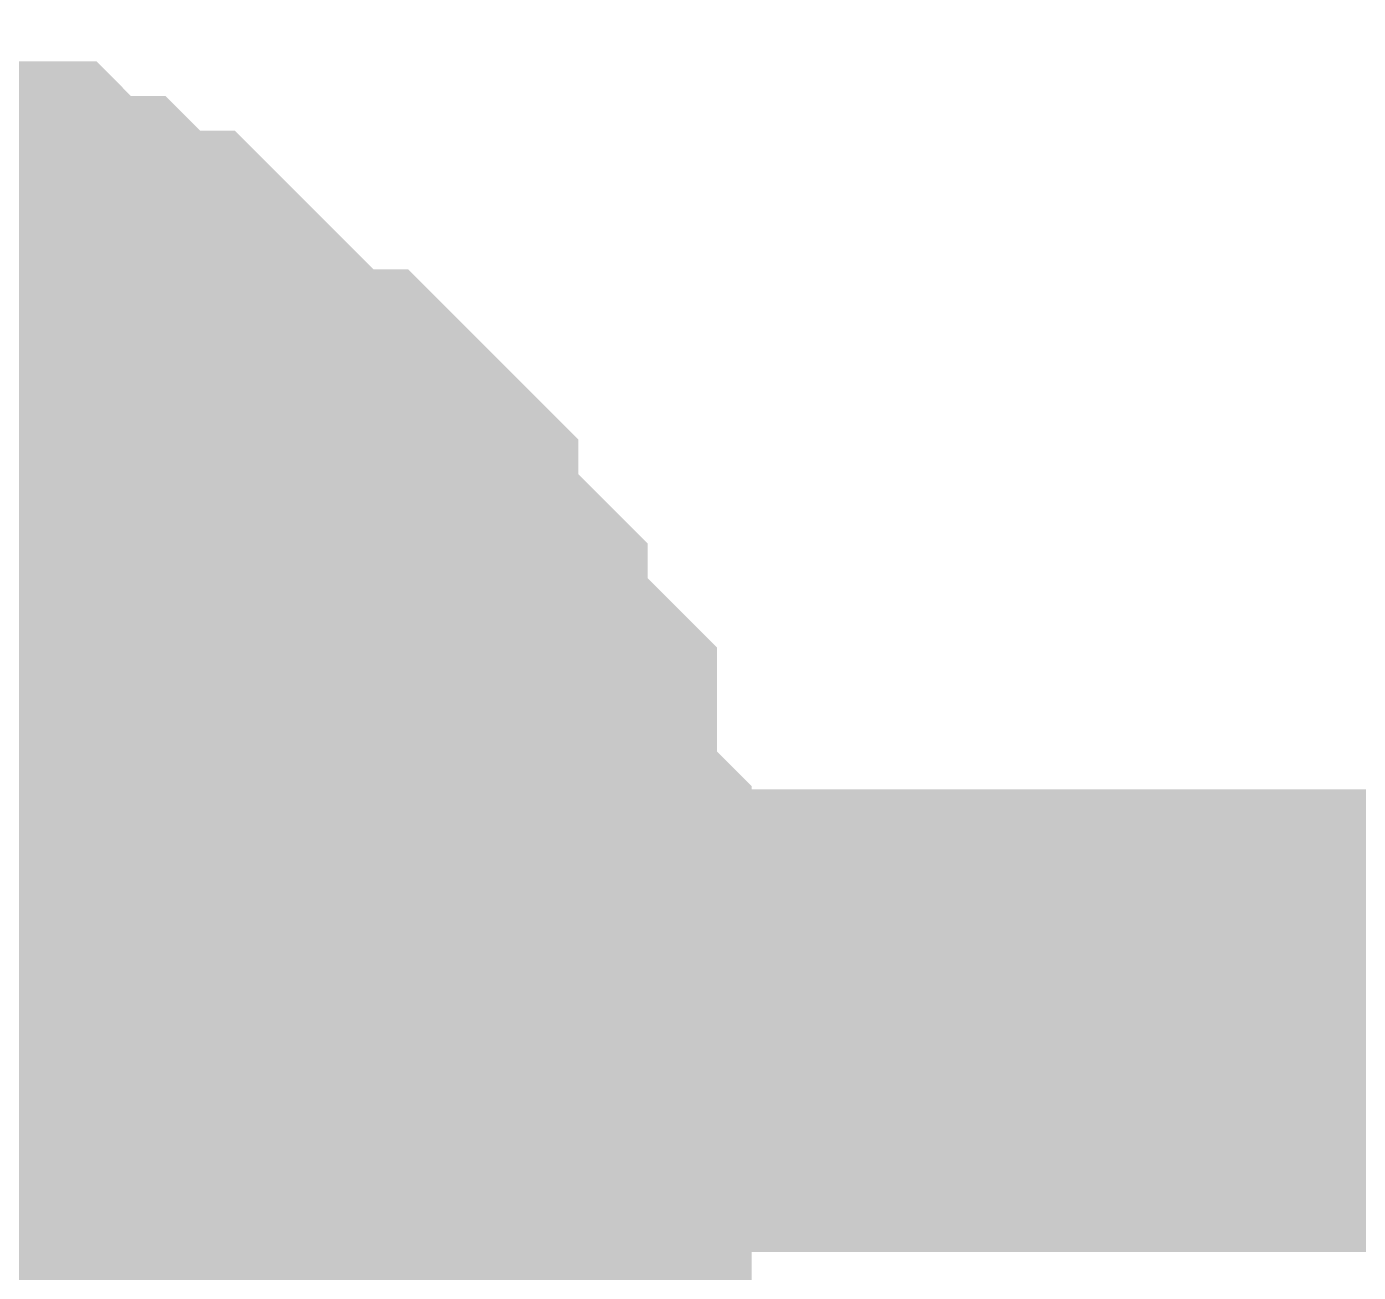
# Model space of a CAD drawing. Header units: inches. Extents: x 0 to 22.3, y 0 to 15.7.
# Drawn here: x 20.10815 to 20.14212, y 13.69307 to 13.72484 of the extents above; entities that cross this region are included whole.
import ezdxf

# ---------------------------------------------------------------- set-up
doc = ezdxf.new("R2010")
doc.units = ezdxf.units.IN
doc.header["$MEASUREMENT"] = 0
doc.layers.add('Sheet', color=255, linetype='Continuous')

msp = doc.modelspace()

# ---------------------------------------------------------------- linework, layer by layer
at = {"layer": 'Sheet'}
for points in [[(20.10218, 13.718936, 0.0118, 0.0118, 0), (20.103065, 13.718936, 0.0118, 0.0118, 0), (20.103949, 13.718936, 0.0118, 0.0118, 0), (20.105717, 13.718052, 0.0118, 0.0118, 0), (20.106601, 13.718052, 0.0118, 0.0118, 0), (20.107485, 13.718052, 0.0118, 0.0118, 0), (20.108369, 13.717168, 0.0118, 0.0118, 0), (20.109253, 13.717168, 0.0118, 0.0118, 0), (20.110137, 13.716284, 0.0118, 0.0118, 0), (20.111021, 13.716284, 0.0118, 0.0118, 0), (20.111905, 13.7154, 0.0118, 0.0118, 0), (20.111905, 13.7154, 0.0118, 0.0118, 0), (20.112789, 13.714516, 0.0118, 0.0118, 0), (20.113673, 13.713632, 0.0118, 0.0118, 0), (20.114558, 13.712748, 0.0118, 0.0118, 0), (20.115442, 13.712748, 0.0118, 0.0118, 0), (20.116326, 13.711864, 0.0118, 0.0118, 0), (20.116326, 13.71098, 0.0118, 0.0118, 0), (20.11721, 13.710096, 0.0118, 0.0118, 0), (20.118094, 13.709212, 0.0118, 0.0118, 0), (20.118094, 13.708328, 0.0118, 0.0118, 0), (20.118978, 13.707444, 0.0118, 0.0118, 0), (20.118978, 13.707444, 0.0118, 0.0118, 0), (20.119862, 13.70656, 0.0118, 0.0118, 0), (20.119862, 13.704792, 0.0118, 0.0118, 0), (20.119862, 13.703908, 0.0118, 0.0118, 0), (20.120746, 13.703024, 0.0118, 0.0118, 0), (20.120746, 13.70214, 0.0118, 0.0118, 0), (20.120746, 13.701256, 0.0118, 0.0118, 0), (20.120746, 13.700372, 0.0118, 0.0118, 0), (20.120746, 13.699488, 0.0118, 0.0118, 0)], [(20.10218, 13.718936, 0.0118, 0.0118, 0), (20.103065, 13.718936, 0.0118, 0.0118, 0), (20.103949, 13.718936, 0.0118, 0.0118, 0), (20.105717, 13.718052, 0.0118, 0.0118, 0), (20.106601, 13.718052, 0.0118, 0.0118, 0), (20.107485, 13.718052, 0.0118, 0.0118, 0), (20.108369, 13.717168, 0.0118, 0.0118, 0), (20.109253, 13.717168, 0.0118, 0.0118, 0), (20.110137, 13.716284, 0.0118, 0.0118, 0), (20.111021, 13.716284, 0.0118, 0.0118, 0), (20.111905, 13.7154, 0.0118, 0.0118, 0), (20.111905, 13.7154, 0.0118, 0.0118, 0), (20.112789, 13.714516, 0.0118, 0.0118, 0), (20.113673, 13.713632, 0.0118, 0.0118, 0), (20.114558, 13.712748, 0.0118, 0.0118, 0), (20.115442, 13.712748, 0.0118, 0.0118, 0), (20.116326, 13.711864, 0.0118, 0.0118, 0), (20.116326, 13.71098, 0.0118, 0.0118, 0), (20.11721, 13.710096, 0.0118, 0.0118, 0), (20.118094, 13.709212, 0.0118, 0.0118, 0), (20.118094, 13.708328, 0.0118, 0.0118, 0), (20.118978, 13.707444, 0.0118, 0.0118, 0), (20.118978, 13.707444, 0.0118, 0.0118, 0), (20.119862, 13.70656, 0.0118, 0.0118, 0), (20.119862, 13.704792, 0.0118, 0.0118, 0), (20.119862, 13.703908, 0.0118, 0.0118, 0), (20.120746, 13.703024, 0.0118, 0.0118, 0), (20.120746, 13.70214, 0.0118, 0.0118, 0), (20.120746, 13.701256, 0.0118, 0.0118, 0), (20.120746, 13.700372, 0.0118, 0.0118, 0), (20.120746, 13.699488, 0.0118, 0.0118, 0)], [(20.10218, 13.718936, 0.0118, 0.0118, 0), (20.103065, 13.718936, 0.0118, 0.0118, 0), (20.103949, 13.718936, 0.0118, 0.0118, 0), (20.105717, 13.718052, 0.0118, 0.0118, 0), (20.106601, 13.718052, 0.0118, 0.0118, 0), (20.107485, 13.718052, 0.0118, 0.0118, 0), (20.108369, 13.717168, 0.0118, 0.0118, 0), (20.109253, 13.717168, 0.0118, 0.0118, 0), (20.110137, 13.716284, 0.0118, 0.0118, 0), (20.111021, 13.716284, 0.0118, 0.0118, 0), (20.111905, 13.7154, 0.0118, 0.0118, 0), (20.111905, 13.7154, 0.0118, 0.0118, 0), (20.112789, 13.714516, 0.0118, 0.0118, 0), (20.113673, 13.713632, 0.0118, 0.0118, 0), (20.114558, 13.712748, 0.0118, 0.0118, 0), (20.115442, 13.712748, 0.0118, 0.0118, 0), (20.116326, 13.711864, 0.0118, 0.0118, 0), (20.116326, 13.71098, 0.0118, 0.0118, 0), (20.11721, 13.710096, 0.0118, 0.0118, 0), (20.118094, 13.709212, 0.0118, 0.0118, 0), (20.118094, 13.708328, 0.0118, 0.0118, 0), (20.118978, 13.707444, 0.0118, 0.0118, 0), (20.118978, 13.707444, 0.0118, 0.0118, 0), (20.119862, 13.70656, 0.0118, 0.0118, 0), (20.119862, 13.704792, 0.0118, 0.0118, 0), (20.119862, 13.703908, 0.0118, 0.0118, 0), (20.120746, 13.703024, 0.0118, 0.0118, 0), (20.120746, 13.70214, 0.0118, 0.0118, 0), (20.120746, 13.701256, 0.0118, 0.0118, 0), (20.120746, 13.700372, 0.0118, 0.0118, 0), (20.120746, 13.699488, 0.0118, 0.0118, 0)], [(20.10218, 13.718936, 0.0118, 0.0118, 0), (20.103065, 13.718936, 0.0118, 0.0118, 0), (20.103949, 13.718936, 0.0118, 0.0118, 0), (20.105717, 13.718052, 0.0118, 0.0118, 0), (20.106601, 13.718052, 0.0118, 0.0118, 0), (20.107485, 13.718052, 0.0118, 0.0118, 0), (20.108369, 13.717168, 0.0118, 0.0118, 0), (20.109253, 13.717168, 0.0118, 0.0118, 0), (20.110137, 13.716284, 0.0118, 0.0118, 0), (20.111021, 13.716284, 0.0118, 0.0118, 0), (20.111905, 13.7154, 0.0118, 0.0118, 0), (20.111905, 13.7154, 0.0118, 0.0118, 0), (20.112789, 13.714516, 0.0118, 0.0118, 0), (20.113673, 13.713632, 0.0118, 0.0118, 0), (20.114558, 13.712748, 0.0118, 0.0118, 0), (20.115442, 13.712748, 0.0118, 0.0118, 0), (20.116326, 13.711864, 0.0118, 0.0118, 0), (20.116326, 13.71098, 0.0118, 0.0118, 0), (20.11721, 13.710096, 0.0118, 0.0118, 0), (20.118094, 13.709212, 0.0118, 0.0118, 0), (20.118094, 13.708328, 0.0118, 0.0118, 0), (20.118978, 13.707444, 0.0118, 0.0118, 0), (20.118978, 13.707444, 0.0118, 0.0118, 0), (20.119862, 13.70656, 0.0118, 0.0118, 0), (20.119862, 13.704792, 0.0118, 0.0118, 0), (20.119862, 13.703908, 0.0118, 0.0118, 0), (20.120746, 13.703024, 0.0118, 0.0118, 0), (20.120746, 13.70214, 0.0118, 0.0118, 0), (20.120746, 13.701256, 0.0118, 0.0118, 0), (20.120746, 13.700372, 0.0118, 0.0118, 0), (20.120746, 13.699488, 0.0118, 0.0118, 0)], [(20.10218, 13.718936, 0.0118, 0.0118, 0), (20.103065, 13.718936, 0.0118, 0.0118, 0), (20.103949, 13.718936, 0.0118, 0.0118, 0), (20.105717, 13.718052, 0.0118, 0.0118, 0), (20.106601, 13.718052, 0.0118, 0.0118, 0), (20.107485, 13.718052, 0.0118, 0.0118, 0), (20.108369, 13.717168, 0.0118, 0.0118, 0), (20.109253, 13.717168, 0.0118, 0.0118, 0), (20.110137, 13.716284, 0.0118, 0.0118, 0), (20.111021, 13.716284, 0.0118, 0.0118, 0), (20.111905, 13.7154, 0.0118, 0.0118, 0), (20.111905, 13.7154, 0.0118, 0.0118, 0), (20.112789, 13.714516, 0.0118, 0.0118, 0), (20.113673, 13.713632, 0.0118, 0.0118, 0), (20.114558, 13.712748, 0.0118, 0.0118, 0), (20.115442, 13.712748, 0.0118, 0.0118, 0), (20.116326, 13.711864, 0.0118, 0.0118, 0), (20.116326, 13.71098, 0.0118, 0.0118, 0), (20.11721, 13.710096, 0.0118, 0.0118, 0), (20.118094, 13.709212, 0.0118, 0.0118, 0), (20.118094, 13.708328, 0.0118, 0.0118, 0), (20.118978, 13.707444, 0.0118, 0.0118, 0), (20.118978, 13.707444, 0.0118, 0.0118, 0), (20.119862, 13.70656, 0.0118, 0.0118, 0), (20.119862, 13.704792, 0.0118, 0.0118, 0), (20.119862, 13.703908, 0.0118, 0.0118, 0), (20.120746, 13.703024, 0.0118, 0.0118, 0), (20.120746, 13.70214, 0.0118, 0.0118, 0), (20.120746, 13.701256, 0.0118, 0.0118, 0), (20.120746, 13.700372, 0.0118, 0.0118, 0), (20.120746, 13.699488, 0.0118, 0.0118, 0)], [(20.10218, 13.718936, 0.0118, 0.0118, 0), (20.103065, 13.718936, 0.0118, 0.0118, 0), (20.103949, 13.718936, 0.0118, 0.0118, 0), (20.105717, 13.718052, 0.0118, 0.0118, 0), (20.106601, 13.718052, 0.0118, 0.0118, 0), (20.107485, 13.718052, 0.0118, 0.0118, 0), (20.108369, 13.717168, 0.0118, 0.0118, 0), (20.109253, 13.717168, 0.0118, 0.0118, 0), (20.110137, 13.716284, 0.0118, 0.0118, 0), (20.111021, 13.716284, 0.0118, 0.0118, 0), (20.111905, 13.7154, 0.0118, 0.0118, 0), (20.111905, 13.7154, 0.0118, 0.0118, 0), (20.112789, 13.714516, 0.0118, 0.0118, 0), (20.113673, 13.713632, 0.0118, 0.0118, 0), (20.114558, 13.712748, 0.0118, 0.0118, 0), (20.115442, 13.712748, 0.0118, 0.0118, 0), (20.116326, 13.711864, 0.0118, 0.0118, 0), (20.116326, 13.71098, 0.0118, 0.0118, 0), (20.11721, 13.710096, 0.0118, 0.0118, 0), (20.118094, 13.709212, 0.0118, 0.0118, 0), (20.118094, 13.708328, 0.0118, 0.0118, 0), (20.118978, 13.707444, 0.0118, 0.0118, 0), (20.118978, 13.707444, 0.0118, 0.0118, 0), (20.119862, 13.70656, 0.0118, 0.0118, 0), (20.119862, 13.704792, 0.0118, 0.0118, 0), (20.119862, 13.703908, 0.0118, 0.0118, 0), (20.120746, 13.703024, 0.0118, 0.0118, 0), (20.120746, 13.70214, 0.0118, 0.0118, 0), (20.120746, 13.701256, 0.0118, 0.0118, 0), (20.120746, 13.700372, 0.0118, 0.0118, 0), (20.120746, 13.699488, 0.0118, 0.0118, 0)], [(20.105717, 13.718052, 0.0039, 0.0039, 0), (20.106601, 13.718052, 0.0039, 0.0039, 0), (20.107485, 13.718052, 0.0039, 0.0039, 0), (20.108369, 13.717168, 0.0039, 0.0039, 0), (20.109253, 13.717168, 0.0039, 0.0039, 0), (20.110137, 13.716284, 0.0039, 0.0039, 0), (20.111021, 13.716284, 0.0039, 0.0039, 0), (20.111905, 13.7154, 0.0039, 0.0039, 0), (20.111905, 13.7154, 0.0039, 0.0039, 0), (20.112789, 13.714516, 0.0039, 0.0039, 0), (20.113673, 13.713632, 0.0039, 0.0039, 0), (20.114558, 13.712748, 0.0039, 0.0039, 0), (20.115442, 13.712748, 0.0039, 0.0039, 0), (20.116326, 13.711864, 0.0039, 0.0039, 0), (20.116326, 13.71098, 0.0039, 0.0039, 0), (20.11721, 13.710096, 0.0039, 0.0039, 0), (20.118094, 13.709212, 0.0039, 0.0039, 0), (20.118094, 13.708328, 0.0039, 0.0039, 0), (20.118978, 13.707444, 0.0039, 0.0039, 0), (20.118978, 13.707444, 0.0039, 0.0039, 0), (20.119862, 13.70656, 0.0039, 0.0039, 0), (20.119862, 13.704792, 0.0039, 0.0039, 0), (20.119862, 13.703908, 0.0039, 0.0039, 0), (20.120746, 13.703024, 0.0039, 0.0039, 0), (20.120746, 13.70214, 0.0039, 0.0039, 0), (20.120746, 13.701256, 0.0039, 0.0039, 0), (20.120746, 13.700372, 0.0039, 0.0039, 0), (20.120746, 13.699488, 0.0039, 0.0039, 0)], [(20.105717, 13.718052, 0.0039, 0.0039, 0), (20.106601, 13.718052, 0.0039, 0.0039, 0), (20.107485, 13.718052, 0.0039, 0.0039, 0), (20.108369, 13.717168, 0.0039, 0.0039, 0), (20.109253, 13.717168, 0.0039, 0.0039, 0), (20.110137, 13.716284, 0.0039, 0.0039, 0), (20.111021, 13.716284, 0.0039, 0.0039, 0), (20.111905, 13.7154, 0.0039, 0.0039, 0), (20.111905, 13.7154, 0.0039, 0.0039, 0), (20.112789, 13.714516, 0.0039, 0.0039, 0), (20.113673, 13.713632, 0.0039, 0.0039, 0), (20.114558, 13.712748, 0.0039, 0.0039, 0), (20.115442, 13.712748, 0.0039, 0.0039, 0), (20.116326, 13.711864, 0.0039, 0.0039, 0), (20.116326, 13.71098, 0.0039, 0.0039, 0), (20.11721, 13.710096, 0.0039, 0.0039, 0), (20.118094, 13.709212, 0.0039, 0.0039, 0), (20.118094, 13.708328, 0.0039, 0.0039, 0), (20.118978, 13.707444, 0.0039, 0.0039, 0), (20.118978, 13.707444, 0.0039, 0.0039, 0), (20.119862, 13.70656, 0.0039, 0.0039, 0), (20.119862, 13.704792, 0.0039, 0.0039, 0), (20.119862, 13.703908, 0.0039, 0.0039, 0), (20.120746, 13.703024, 0.0039, 0.0039, 0), (20.120746, 13.70214, 0.0039, 0.0039, 0), (20.120746, 13.701256, 0.0039, 0.0039, 0), (20.120746, 13.700372, 0.0039, 0.0039, 0), (20.120746, 13.699488, 0.0039, 0.0039, 0)], [(20.105717, 13.718052, 0.0039, 0.0039, 0), (20.106601, 13.718052, 0.0039, 0.0039, 0), (20.107485, 13.718052, 0.0039, 0.0039, 0), (20.108369, 13.717168, 0.0039, 0.0039, 0), (20.109253, 13.717168, 0.0039, 0.0039, 0), (20.110137, 13.716284, 0.0039, 0.0039, 0), (20.111021, 13.716284, 0.0039, 0.0039, 0), (20.111905, 13.7154, 0.0039, 0.0039, 0), (20.111905, 13.7154, 0.0039, 0.0039, 0), (20.112789, 13.714516, 0.0039, 0.0039, 0), (20.113673, 13.713632, 0.0039, 0.0039, 0), (20.114558, 13.712748, 0.0039, 0.0039, 0), (20.115442, 13.712748, 0.0039, 0.0039, 0), (20.116326, 13.711864, 0.0039, 0.0039, 0), (20.116326, 13.71098, 0.0039, 0.0039, 0), (20.11721, 13.710096, 0.0039, 0.0039, 0), (20.118094, 13.709212, 0.0039, 0.0039, 0), (20.118094, 13.708328, 0.0039, 0.0039, 0), (20.118978, 13.707444, 0.0039, 0.0039, 0), (20.118978, 13.707444, 0.0039, 0.0039, 0), (20.119862, 13.70656, 0.0039, 0.0039, 0), (20.119862, 13.704792, 0.0039, 0.0039, 0), (20.119862, 13.703908, 0.0039, 0.0039, 0), (20.120746, 13.703024, 0.0039, 0.0039, 0), (20.120746, 13.70214, 0.0039, 0.0039, 0), (20.120746, 13.701256, 0.0039, 0.0039, 0), (20.120746, 13.700372, 0.0039, 0.0039, 0), (20.120746, 13.699488, 0.0039, 0.0039, 0)], [(20.105717, 13.718052, 0.0039, 0.0039, 0), (20.106601, 13.718052, 0.0039, 0.0039, 0), (20.107485, 13.718052, 0.0039, 0.0039, 0), (20.108369, 13.717168, 0.0039, 0.0039, 0), (20.109253, 13.717168, 0.0039, 0.0039, 0), (20.110137, 13.716284, 0.0039, 0.0039, 0), (20.111021, 13.716284, 0.0039, 0.0039, 0), (20.111905, 13.7154, 0.0039, 0.0039, 0), (20.111905, 13.7154, 0.0039, 0.0039, 0), (20.112789, 13.714516, 0.0039, 0.0039, 0), (20.113673, 13.713632, 0.0039, 0.0039, 0), (20.114558, 13.712748, 0.0039, 0.0039, 0), (20.115442, 13.712748, 0.0039, 0.0039, 0), (20.116326, 13.711864, 0.0039, 0.0039, 0), (20.116326, 13.71098, 0.0039, 0.0039, 0), (20.11721, 13.710096, 0.0039, 0.0039, 0), (20.118094, 13.709212, 0.0039, 0.0039, 0), (20.118094, 13.708328, 0.0039, 0.0039, 0), (20.118978, 13.707444, 0.0039, 0.0039, 0), (20.118978, 13.707444, 0.0039, 0.0039, 0), (20.119862, 13.70656, 0.0039, 0.0039, 0), (20.119862, 13.704792, 0.0039, 0.0039, 0), (20.119862, 13.703908, 0.0039, 0.0039, 0), (20.120746, 13.703024, 0.0039, 0.0039, 0), (20.120746, 13.70214, 0.0039, 0.0039, 0), (20.120746, 13.701256, 0.0039, 0.0039, 0), (20.120746, 13.700372, 0.0039, 0.0039, 0), (20.120746, 13.699488, 0.0039, 0.0039, 0)], [(20.105717, 13.718052, 0.0039, 0.0039, 0), (20.106601, 13.718052, 0.0039, 0.0039, 0), (20.107485, 13.718052, 0.0039, 0.0039, 0), (20.108369, 13.717168, 0.0039, 0.0039, 0), (20.109253, 13.717168, 0.0039, 0.0039, 0), (20.110137, 13.716284, 0.0039, 0.0039, 0), (20.111021, 13.716284, 0.0039, 0.0039, 0), (20.111905, 13.7154, 0.0039, 0.0039, 0), (20.111905, 13.7154, 0.0039, 0.0039, 0), (20.112789, 13.714516, 0.0039, 0.0039, 0), (20.113673, 13.713632, 0.0039, 0.0039, 0), (20.114558, 13.712748, 0.0039, 0.0039, 0), (20.115442, 13.712748, 0.0039, 0.0039, 0), (20.116326, 13.711864, 0.0039, 0.0039, 0), (20.116326, 13.71098, 0.0039, 0.0039, 0), (20.11721, 13.710096, 0.0039, 0.0039, 0), (20.118094, 13.709212, 0.0039, 0.0039, 0), (20.118094, 13.708328, 0.0039, 0.0039, 0), (20.118978, 13.707444, 0.0039, 0.0039, 0), (20.118978, 13.707444, 0.0039, 0.0039, 0), (20.119862, 13.70656, 0.0039, 0.0039, 0), (20.119862, 13.704792, 0.0039, 0.0039, 0), (20.119862, 13.703908, 0.0039, 0.0039, 0), (20.120746, 13.703024, 0.0039, 0.0039, 0), (20.120746, 13.70214, 0.0039, 0.0039, 0), (20.120746, 13.701256, 0.0039, 0.0039, 0), (20.120746, 13.700372, 0.0039, 0.0039, 0), (20.120746, 13.699488, 0.0039, 0.0039, 0)], [(20.105717, 13.718052, 0.0039, 0.0039, 0), (20.106601, 13.718052, 0.0039, 0.0039, 0), (20.107485, 13.718052, 0.0039, 0.0039, 0), (20.108369, 13.717168, 0.0039, 0.0039, 0), (20.109253, 13.717168, 0.0039, 0.0039, 0), (20.110137, 13.716284, 0.0039, 0.0039, 0), (20.111021, 13.716284, 0.0039, 0.0039, 0), (20.111905, 13.7154, 0.0039, 0.0039, 0), (20.111905, 13.7154, 0.0039, 0.0039, 0), (20.112789, 13.714516, 0.0039, 0.0039, 0), (20.113673, 13.713632, 0.0039, 0.0039, 0), (20.114558, 13.712748, 0.0039, 0.0039, 0), (20.115442, 13.712748, 0.0039, 0.0039, 0), (20.116326, 13.711864, 0.0039, 0.0039, 0), (20.116326, 13.71098, 0.0039, 0.0039, 0), (20.11721, 13.710096, 0.0039, 0.0039, 0), (20.118094, 13.709212, 0.0039, 0.0039, 0), (20.118094, 13.708328, 0.0039, 0.0039, 0), (20.118978, 13.707444, 0.0039, 0.0039, 0), (20.118978, 13.707444, 0.0039, 0.0039, 0), (20.119862, 13.70656, 0.0039, 0.0039, 0), (20.119862, 13.704792, 0.0039, 0.0039, 0), (20.119862, 13.703908, 0.0039, 0.0039, 0), (20.120746, 13.703024, 0.0039, 0.0039, 0), (20.120746, 13.70214, 0.0039, 0.0039, 0), (20.120746, 13.701256, 0.0039, 0.0039, 0), (20.120746, 13.700372, 0.0039, 0.0039, 0), (20.120746, 13.699488, 0.0039, 0.0039, 0)], [(20.100412, 13.699488, 0.0118, 0.0118, 0), (20.200313, 13.699488, 0.0118, 0.0118, 0)], [(20.120746, 13.699488, 0.0118, 0.0118, 0), (20.120746, 13.698604, 0.0118, 0.0118, 0), (20.120746, 13.69772, 0.0118, 0.0118, 0), (20.120746, 13.695952, 0.0118, 0.0118, 0), (20.120746, 13.695068, 0.0118, 0.0118, 0), (20.119862, 13.694184, 0.0118, 0.0118, 0), (20.119862, 13.6933, 0.0118, 0.0118, 0), (20.119862, 13.692416, 0.0118, 0.0118, 0), (20.118978, 13.691532, 0.0118, 0.0118, 0), (20.118978, 13.690648, 0.0118, 0.0118, 0), (20.118094, 13.689764, 0.0118, 0.0118, 0), (20.118094, 13.68888, 0.0118, 0.0118, 0), (20.11721, 13.687995, 0.0118, 0.0118, 0), (20.116326, 13.687111, 0.0118, 0.0118, 0)], [(20.120746, 13.699488, 0.0118, 0.0118, 0), (20.120746, 13.698604, 0.0118, 0.0118, 0), (20.120746, 13.69772, 0.0118, 0.0118, 0), (20.120746, 13.695952, 0.0118, 0.0118, 0), (20.120746, 13.695068, 0.0118, 0.0118, 0), (20.119862, 13.694184, 0.0118, 0.0118, 0), (20.119862, 13.6933, 0.0118, 0.0118, 0), (20.119862, 13.692416, 0.0118, 0.0118, 0), (20.118978, 13.691532, 0.0118, 0.0118, 0), (20.118978, 13.690648, 0.0118, 0.0118, 0), (20.118094, 13.689764, 0.0118, 0.0118, 0), (20.118094, 13.68888, 0.0118, 0.0118, 0), (20.11721, 13.687995, 0.0118, 0.0118, 0), (20.116326, 13.687111, 0.0118, 0.0118, 0)], [(20.120746, 13.699488, 0.0118, 0.0118, 0), (20.120746, 13.698604, 0.0118, 0.0118, 0), (20.120746, 13.69772, 0.0118, 0.0118, 0), (20.120746, 13.695952, 0.0118, 0.0118, 0), (20.120746, 13.695068, 0.0118, 0.0118, 0), (20.119862, 13.694184, 0.0118, 0.0118, 0), (20.119862, 13.6933, 0.0118, 0.0118, 0), (20.119862, 13.692416, 0.0118, 0.0118, 0), (20.118978, 13.691532, 0.0118, 0.0118, 0), (20.118978, 13.690648, 0.0118, 0.0118, 0), (20.118094, 13.689764, 0.0118, 0.0118, 0), (20.118094, 13.68888, 0.0118, 0.0118, 0), (20.11721, 13.687995, 0.0118, 0.0118, 0), (20.116326, 13.687111, 0.0118, 0.0118, 0)], [(20.120746, 13.699488, 0.0118, 0.0118, 0), (20.120746, 13.698604, 0.0118, 0.0118, 0), (20.120746, 13.69772, 0.0118, 0.0118, 0), (20.120746, 13.695952, 0.0118, 0.0118, 0), (20.120746, 13.695068, 0.0118, 0.0118, 0), (20.119862, 13.694184, 0.0118, 0.0118, 0), (20.119862, 13.6933, 0.0118, 0.0118, 0), (20.119862, 13.692416, 0.0118, 0.0118, 0), (20.118978, 13.691532, 0.0118, 0.0118, 0), (20.118978, 13.690648, 0.0118, 0.0118, 0), (20.118094, 13.689764, 0.0118, 0.0118, 0), (20.118094, 13.68888, 0.0118, 0.0118, 0), (20.11721, 13.687995, 0.0118, 0.0118, 0), (20.116326, 13.687111, 0.0118, 0.0118, 0)], [(20.120746, 13.699488, 0.0118, 0.0118, 0), (20.120746, 13.698604, 0.0118, 0.0118, 0), (20.120746, 13.69772, 0.0118, 0.0118, 0), (20.120746, 13.695952, 0.0118, 0.0118, 0), (20.120746, 13.695068, 0.0118, 0.0118, 0), (20.119862, 13.694184, 0.0118, 0.0118, 0), (20.119862, 13.6933, 0.0118, 0.0118, 0), (20.119862, 13.692416, 0.0118, 0.0118, 0), (20.118978, 13.691532, 0.0118, 0.0118, 0), (20.118978, 13.690648, 0.0118, 0.0118, 0), (20.118094, 13.689764, 0.0118, 0.0118, 0), (20.118094, 13.68888, 0.0118, 0.0118, 0), (20.11721, 13.687995, 0.0118, 0.0118, 0), (20.116326, 13.687111, 0.0118, 0.0118, 0)], [(20.120746, 13.699488, 0.0118, 0.0118, 0), (20.120746, 13.698604, 0.0118, 0.0118, 0), (20.120746, 13.69772, 0.0118, 0.0118, 0), (20.120746, 13.695952, 0.0118, 0.0118, 0), (20.120746, 13.695068, 0.0118, 0.0118, 0), (20.119862, 13.694184, 0.0118, 0.0118, 0), (20.119862, 13.6933, 0.0118, 0.0118, 0), (20.119862, 13.692416, 0.0118, 0.0118, 0), (20.118978, 13.691532, 0.0118, 0.0118, 0), (20.118978, 13.690648, 0.0118, 0.0118, 0), (20.118094, 13.689764, 0.0118, 0.0118, 0), (20.118094, 13.68888, 0.0118, 0.0118, 0), (20.11721, 13.687995, 0.0118, 0.0118, 0), (20.116326, 13.687111, 0.0118, 0.0118, 0)], [(20.120746, 13.699488, 0.0118, 0.0118, 0), (20.120746, 13.699488, 0.0118, 0.0118, 0), (20.120746, 13.699488, 0.0118, 0.0118, 0), (20.120746, 13.699488, 0.0118, 0.0118, 0), (20.120746, 13.699488, 0.0118, 0.0118, 0), (20.120746, 13.699488, 0.0118, 0.0118, 0), (20.120746, 13.699488, 0.0118, 0.0118, 0), (20.120746, 13.699488, 0.0118, 0.0118, 0), (20.120746, 13.699488, 0.0118, 0.0118, 0), (20.120746, 13.699488, 0.0118, 0.0118, 0), (20.120746, 13.699488, 0.0118, 0.0118, 0), (20.120746, 13.699488, 0.0118, 0.0118, 0), (20.120746, 13.699488, 0.0118, 0.0118, 0), (20.120746, 13.699488, 0.0118, 0.0118, 0), (20.120746, 13.699488, 0.0118, 0.0118, 0), (20.120746, 13.699488, 0.0118, 0.0118, 0), (20.120746, 13.699488, 0.0118, 0.0118, 0), (20.120746, 13.699488, 0.0118, 0.0118, 0), (20.120746, 13.699488, 0.0118, 0.0118, 0), (20.120746, 13.699488, 0.0118, 0.0118, 0), (20.120746, 13.699488, 0.0118, 0.0118, 0), (20.120746, 13.699488, 0.0118, 0.0118, 0), (20.120746, 13.699488, 0.0118, 0.0118, 0), (20.120746, 13.699488, 0.0118, 0.0118, 0), (20.120746, 13.699488, 0.0118, 0.0118, 0), (20.120746, 13.699488, 0.0118, 0.0118, 0), (20.120746, 13.699488, 0.0118, 0.0118, 0), (20.120746, 13.699488, 0.0118, 0.0118, 0), (20.120746, 13.699488, 0.0118, 0.0118, 0), (20.120746, 13.699488, 0.0118, 0.0118, 0), (20.120746, 13.699488, 0.0118, 0.0118, 0), (20.120746, 13.699488, 0.0118, 0.0118, 0), (20.120746, 13.699488, 0.0118, 0.0118, 0)], [(20.120746, 13.699488, 0.0118, 0.0118, 0), (20.120746, 13.699488, 0.0118, 0.0118, 0)], [(20.120746, 13.699488, 0.0118, 0.0118, 0), (20.120746, 13.699488, 0.0118, 0.0118, 0), (20.120746, 13.699488, 0.0118, 0.0118, 0), (20.120746, 13.699488, 0.0118, 0.0118, 0), (20.120746, 13.699488, 0.0118, 0.0118, 0), (20.120746, 13.699488, 0.0118, 0.0118, 0), (20.120746, 13.699488, 0.0118, 0.0118, 0), (20.120746, 13.699488, 0.0118, 0.0118, 0), (20.120746, 13.699488, 0.0118, 0.0118, 0), (20.120746, 13.699488, 0.0118, 0.0118, 0), (20.120746, 13.699488, 0.0118, 0.0118, 0), (20.120746, 13.699488, 0.0118, 0.0118, 0), (20.120746, 13.699488, 0.0118, 0.0118, 0), (20.120746, 13.699488, 0.0118, 0.0118, 0), (20.120746, 13.699488, 0.0118, 0.0118, 0), (20.120746, 13.699488, 0.0118, 0.0118, 0), (20.120746, 13.699488, 0.0118, 0.0118, 0), (20.120746, 13.699488, 0.0118, 0.0118, 0), (20.120746, 13.699488, 0.0118, 0.0118, 0), (20.120746, 13.699488, 0.0118, 0.0118, 0), (20.120746, 13.699488, 0.0118, 0.0118, 0), (20.120746, 13.699488, 0.0118, 0.0118, 0), (20.120746, 13.699488, 0.0118, 0.0118, 0), (20.120746, 13.699488, 0.0118, 0.0118, 0), (20.120746, 13.699488, 0.0118, 0.0118, 0), (20.120746, 13.699488, 0.0118, 0.0118, 0), (20.120746, 13.699488, 0.0118, 0.0118, 0), (20.120746, 13.699488, 0.0118, 0.0118, 0), (20.120746, 13.699488, 0.0118, 0.0118, 0), (20.120746, 13.699488, 0.0118, 0.0118, 0), (20.120746, 13.699488, 0.0118, 0.0118, 0), (20.120746, 13.699488, 0.0118, 0.0118, 0), (20.120746, 13.699488, 0.0118, 0.0118, 0)], [(20.120746, 13.699488, 0.0118, 0.0118, 0), (20.120746, 13.699488, 0.0118, 0.0118, 0)], [(20.120746, 13.699488, 0.0118, 0.0118, 0), (20.120746, 13.699488, 0.0118, 0.0118, 0), (20.120746, 13.699488, 0.0118, 0.0118, 0), (20.120746, 13.699488, 0.0118, 0.0118, 0), (20.120746, 13.699488, 0.0118, 0.0118, 0), (20.120746, 13.699488, 0.0118, 0.0118, 0), (20.120746, 13.699488, 0.0118, 0.0118, 0), (20.120746, 13.699488, 0.0118, 0.0118, 0), (20.120746, 13.699488, 0.0118, 0.0118, 0), (20.120746, 13.699488, 0.0118, 0.0118, 0), (20.120746, 13.699488, 0.0118, 0.0118, 0), (20.120746, 13.699488, 0.0118, 0.0118, 0), (20.120746, 13.699488, 0.0118, 0.0118, 0), (20.120746, 13.699488, 0.0118, 0.0118, 0), (20.120746, 13.699488, 0.0118, 0.0118, 0), (20.120746, 13.699488, 0.0118, 0.0118, 0), (20.120746, 13.699488, 0.0118, 0.0118, 0), (20.120746, 13.699488, 0.0118, 0.0118, 0), (20.120746, 13.699488, 0.0118, 0.0118, 0), (20.120746, 13.699488, 0.0118, 0.0118, 0), (20.120746, 13.699488, 0.0118, 0.0118, 0), (20.120746, 13.699488, 0.0118, 0.0118, 0), (20.120746, 13.699488, 0.0118, 0.0118, 0), (20.120746, 13.699488, 0.0118, 0.0118, 0), (20.120746, 13.699488, 0.0118, 0.0118, 0), (20.120746, 13.699488, 0.0118, 0.0118, 0), (20.120746, 13.699488, 0.0118, 0.0118, 0), (20.120746, 13.699488, 0.0118, 0.0118, 0), (20.120746, 13.699488, 0.0118, 0.0118, 0), (20.120746, 13.699488, 0.0118, 0.0118, 0), (20.120746, 13.699488, 0.0118, 0.0118, 0), (20.120746, 13.699488, 0.0118, 0.0118, 0), (20.120746, 13.699488, 0.0118, 0.0118, 0)], [(20.120746, 13.699488, 0.0118, 0.0118, 0), (20.120746, 13.699488, 0.0118, 0.0118, 0)], [(20.120746, 13.699488, 0.0118, 0.0118, 0), (20.120746, 13.699488, 0.0118, 0.0118, 0), (20.120746, 13.699488, 0.0118, 0.0118, 0), (20.120746, 13.699488, 0.0118, 0.0118, 0), (20.120746, 13.699488, 0.0118, 0.0118, 0), (20.120746, 13.699488, 0.0118, 0.0118, 0), (20.120746, 13.699488, 0.0118, 0.0118, 0), (20.120746, 13.699488, 0.0118, 0.0118, 0), (20.120746, 13.699488, 0.0118, 0.0118, 0), (20.120746, 13.699488, 0.0118, 0.0118, 0), (20.120746, 13.699488, 0.0118, 0.0118, 0), (20.120746, 13.699488, 0.0118, 0.0118, 0), (20.120746, 13.699488, 0.0118, 0.0118, 0), (20.120746, 13.699488, 0.0118, 0.0118, 0), (20.120746, 13.699488, 0.0118, 0.0118, 0), (20.120746, 13.699488, 0.0118, 0.0118, 0), (20.120746, 13.699488, 0.0118, 0.0118, 0), (20.120746, 13.699488, 0.0118, 0.0118, 0), (20.120746, 13.699488, 0.0118, 0.0118, 0), (20.120746, 13.699488, 0.0118, 0.0118, 0), (20.120746, 13.699488, 0.0118, 0.0118, 0), (20.120746, 13.699488, 0.0118, 0.0118, 0), (20.120746, 13.699488, 0.0118, 0.0118, 0), (20.120746, 13.699488, 0.0118, 0.0118, 0), (20.120746, 13.699488, 0.0118, 0.0118, 0), (20.120746, 13.699488, 0.0118, 0.0118, 0), (20.120746, 13.699488, 0.0118, 0.0118, 0), (20.120746, 13.699488, 0.0118, 0.0118, 0), (20.120746, 13.699488, 0.0118, 0.0118, 0), (20.120746, 13.699488, 0.0118, 0.0118, 0), (20.120746, 13.699488, 0.0118, 0.0118, 0), (20.120746, 13.699488, 0.0118, 0.0118, 0), (20.120746, 13.699488, 0.0118, 0.0118, 0)], [(20.120746, 13.699488, 0.0118, 0.0118, 0), (20.120746, 13.699488, 0.0118, 0.0118, 0)], [(20.120746, 13.699488, 0.0118, 0.0118, 0), (20.120746, 13.699488, 0.0118, 0.0118, 0), (20.120746, 13.699488, 0.0118, 0.0118, 0), (20.120746, 13.699488, 0.0118, 0.0118, 0), (20.120746, 13.699488, 0.0118, 0.0118, 0), (20.120746, 13.699488, 0.0118, 0.0118, 0), (20.120746, 13.699488, 0.0118, 0.0118, 0), (20.120746, 13.699488, 0.0118, 0.0118, 0), (20.120746, 13.699488, 0.0118, 0.0118, 0), (20.120746, 13.699488, 0.0118, 0.0118, 0), (20.120746, 13.699488, 0.0118, 0.0118, 0), (20.120746, 13.699488, 0.0118, 0.0118, 0), (20.120746, 13.699488, 0.0118, 0.0118, 0), (20.120746, 13.699488, 0.0118, 0.0118, 0), (20.120746, 13.699488, 0.0118, 0.0118, 0), (20.120746, 13.699488, 0.0118, 0.0118, 0), (20.120746, 13.699488, 0.0118, 0.0118, 0), (20.120746, 13.699488, 0.0118, 0.0118, 0), (20.120746, 13.699488, 0.0118, 0.0118, 0), (20.120746, 13.699488, 0.0118, 0.0118, 0), (20.120746, 13.699488, 0.0118, 0.0118, 0), (20.120746, 13.699488, 0.0118, 0.0118, 0), (20.120746, 13.699488, 0.0118, 0.0118, 0), (20.120746, 13.699488, 0.0118, 0.0118, 0), (20.120746, 13.699488, 0.0118, 0.0118, 0), (20.120746, 13.699488, 0.0118, 0.0118, 0), (20.120746, 13.699488, 0.0118, 0.0118, 0), (20.120746, 13.699488, 0.0118, 0.0118, 0), (20.120746, 13.699488, 0.0118, 0.0118, 0), (20.120746, 13.699488, 0.0118, 0.0118, 0), (20.120746, 13.699488, 0.0118, 0.0118, 0), (20.120746, 13.699488, 0.0118, 0.0118, 0), (20.120746, 13.699488, 0.0118, 0.0118, 0)], [(20.120746, 13.699488, 0.0118, 0.0118, 0), (20.120746, 13.699488, 0.0118, 0.0118, 0)], [(20.120746, 13.699488, 0.0118, 0.0118, 0), (20.120746, 13.699488, 0.0118, 0.0118, 0), (20.120746, 13.699488, 0.0118, 0.0118, 0), (20.120746, 13.699488, 0.0118, 0.0118, 0), (20.120746, 13.699488, 0.0118, 0.0118, 0), (20.120746, 13.699488, 0.0118, 0.0118, 0), (20.120746, 13.699488, 0.0118, 0.0118, 0), (20.120746, 13.699488, 0.0118, 0.0118, 0), (20.120746, 13.699488, 0.0118, 0.0118, 0), (20.120746, 13.699488, 0.0118, 0.0118, 0), (20.120746, 13.699488, 0.0118, 0.0118, 0), (20.120746, 13.699488, 0.0118, 0.0118, 0), (20.120746, 13.699488, 0.0118, 0.0118, 0), (20.120746, 13.699488, 0.0118, 0.0118, 0), (20.120746, 13.699488, 0.0118, 0.0118, 0), (20.120746, 13.699488, 0.0118, 0.0118, 0), (20.120746, 13.699488, 0.0118, 0.0118, 0), (20.120746, 13.699488, 0.0118, 0.0118, 0), (20.120746, 13.699488, 0.0118, 0.0118, 0), (20.120746, 13.699488, 0.0118, 0.0118, 0), (20.120746, 13.699488, 0.0118, 0.0118, 0), (20.120746, 13.699488, 0.0118, 0.0118, 0), (20.120746, 13.699488, 0.0118, 0.0118, 0), (20.120746, 13.699488, 0.0118, 0.0118, 0), (20.120746, 13.699488, 0.0118, 0.0118, 0), (20.120746, 13.699488, 0.0118, 0.0118, 0), (20.120746, 13.699488, 0.0118, 0.0118, 0), (20.120746, 13.699488, 0.0118, 0.0118, 0), (20.120746, 13.699488, 0.0118, 0.0118, 0), (20.120746, 13.699488, 0.0118, 0.0118, 0), (20.120746, 13.699488, 0.0118, 0.0118, 0), (20.120746, 13.699488, 0.0118, 0.0118, 0), (20.120746, 13.699488, 0.0118, 0.0118, 0)], [(20.120746, 13.699488, 0.0118, 0.0118, 0), (20.120746, 13.699488, 0.0118, 0.0118, 0)], [(20.120746, 13.699488, 0.0039, 0.0039, 0), (20.120746, 13.698604, 0.0039, 0.0039, 0), (20.120746, 13.69772, 0.0039, 0.0039, 0), (20.120746, 13.695952, 0.0039, 0.0039, 0), (20.120746, 13.695068, 0.0039, 0.0039, 0), (20.119862, 13.694184, 0.0039, 0.0039, 0), (20.119862, 13.6933, 0.0039, 0.0039, 0), (20.119862, 13.692416, 0.0039, 0.0039, 0), (20.118978, 13.691532, 0.0039, 0.0039, 0), (20.118978, 13.690648, 0.0039, 0.0039, 0)], [(20.120746, 13.699488, 0.0039, 0.0039, 0), (20.120746, 13.698604, 0.0039, 0.0039, 0), (20.120746, 13.69772, 0.0039, 0.0039, 0), (20.120746, 13.695952, 0.0039, 0.0039, 0), (20.120746, 13.695068, 0.0039, 0.0039, 0), (20.119862, 13.694184, 0.0039, 0.0039, 0), (20.119862, 13.6933, 0.0039, 0.0039, 0), (20.119862, 13.692416, 0.0039, 0.0039, 0), (20.118978, 13.691532, 0.0039, 0.0039, 0), (20.118978, 13.690648, 0.0039, 0.0039, 0)], [(20.120746, 13.699488, 0.0039, 0.0039, 0), (20.120746, 13.698604, 0.0039, 0.0039, 0), (20.120746, 13.69772, 0.0039, 0.0039, 0), (20.120746, 13.695952, 0.0039, 0.0039, 0), (20.120746, 13.695068, 0.0039, 0.0039, 0), (20.119862, 13.694184, 0.0039, 0.0039, 0), (20.119862, 13.6933, 0.0039, 0.0039, 0), (20.119862, 13.692416, 0.0039, 0.0039, 0), (20.118978, 13.691532, 0.0039, 0.0039, 0), (20.118978, 13.690648, 0.0039, 0.0039, 0)], [(20.120746, 13.699488, 0.0039, 0.0039, 0), (20.120746, 13.698604, 0.0039, 0.0039, 0), (20.120746, 13.69772, 0.0039, 0.0039, 0), (20.120746, 13.695952, 0.0039, 0.0039, 0), (20.120746, 13.695068, 0.0039, 0.0039, 0), (20.119862, 13.694184, 0.0039, 0.0039, 0), (20.119862, 13.6933, 0.0039, 0.0039, 0), (20.119862, 13.692416, 0.0039, 0.0039, 0), (20.118978, 13.691532, 0.0039, 0.0039, 0), (20.118978, 13.690648, 0.0039, 0.0039, 0)], [(20.120746, 13.699488, 0.0039, 0.0039, 0), (20.120746, 13.698604, 0.0039, 0.0039, 0), (20.120746, 13.69772, 0.0039, 0.0039, 0), (20.120746, 13.695952, 0.0039, 0.0039, 0), (20.120746, 13.695068, 0.0039, 0.0039, 0), (20.119862, 13.694184, 0.0039, 0.0039, 0), (20.119862, 13.6933, 0.0039, 0.0039, 0), (20.119862, 13.692416, 0.0039, 0.0039, 0), (20.118978, 13.691532, 0.0039, 0.0039, 0), (20.118978, 13.690648, 0.0039, 0.0039, 0)], [(20.120746, 13.699488, 0.0039, 0.0039, 0), (20.120746, 13.698604, 0.0039, 0.0039, 0), (20.120746, 13.69772, 0.0039, 0.0039, 0), (20.120746, 13.695952, 0.0039, 0.0039, 0), (20.120746, 13.695068, 0.0039, 0.0039, 0), (20.119862, 13.694184, 0.0039, 0.0039, 0), (20.119862, 13.6933, 0.0039, 0.0039, 0), (20.119862, 13.692416, 0.0039, 0.0039, 0), (20.118978, 13.691532, 0.0039, 0.0039, 0), (20.118978, 13.690648, 0.0039, 0.0039, 0)], [(20.120746, 13.699488, 0.0039, 0.0039, 0), (20.120746, 13.699488, 0.0039, 0.0039, 0), (20.120746, 13.699488, 0.0039, 0.0039, 0), (20.120746, 13.699488, 0.0039, 0.0039, 0), (20.120746, 13.699488, 0.0039, 0.0039, 0), (20.120746, 13.699488, 0.0039, 0.0039, 0), (20.120746, 13.699488, 0.0039, 0.0039, 0), (20.120746, 13.699488, 0.0039, 0.0039, 0), (20.120746, 13.699488, 0.0039, 0.0039, 0), (20.120746, 13.699488, 0.0039, 0.0039, 0), (20.120746, 13.699488, 0.0039, 0.0039, 0), (20.120746, 13.699488, 0.0039, 0.0039, 0), (20.120746, 13.699488, 0.0039, 0.0039, 0), (20.120746, 13.699488, 0.0039, 0.0039, 0), (20.120746, 13.699488, 0.0039, 0.0039, 0), (20.120746, 13.699488, 0.0039, 0.0039, 0), (20.120746, 13.699488, 0.0039, 0.0039, 0), (20.120746, 13.699488, 0.0039, 0.0039, 0), (20.120746, 13.699488, 0.0039, 0.0039, 0), (20.120746, 13.699488, 0.0039, 0.0039, 0), (20.120746, 13.699488, 0.0039, 0.0039, 0), (20.120746, 13.699488, 0.0039, 0.0039, 0), (20.120746, 13.699488, 0.0039, 0.0039, 0), (20.120746, 13.699488, 0.0039, 0.0039, 0), (20.120746, 13.699488, 0.0039, 0.0039, 0), (20.120746, 13.699488, 0.0039, 0.0039, 0), (20.120746, 13.699488, 0.0039, 0.0039, 0), (20.120746, 13.699488, 0.0039, 0.0039, 0), (20.120746, 13.699488, 0.0039, 0.0039, 0), (20.120746, 13.699488, 0.0039, 0.0039, 0), (20.120746, 13.699488, 0.0039, 0.0039, 0), (20.120746, 13.699488, 0.0039, 0.0039, 0), (20.120746, 13.699488, 0.0039, 0.0039, 0)], [(20.120746, 13.699488, 0.0039, 0.0039, 0), (20.120746, 13.699488, 0.0039, 0.0039, 0)], [(20.120746, 13.699488, 0.0039, 0.0039, 0), (20.120746, 13.699488, 0.0039, 0.0039, 0), (20.120746, 13.699488, 0.0039, 0.0039, 0), (20.120746, 13.699488, 0.0039, 0.0039, 0), (20.120746, 13.699488, 0.0039, 0.0039, 0), (20.120746, 13.699488, 0.0039, 0.0039, 0), (20.120746, 13.699488, 0.0039, 0.0039, 0), (20.120746, 13.699488, 0.0039, 0.0039, 0), (20.120746, 13.699488, 0.0039, 0.0039, 0), (20.120746, 13.699488, 0.0039, 0.0039, 0), (20.120746, 13.699488, 0.0039, 0.0039, 0), (20.120746, 13.699488, 0.0039, 0.0039, 0), (20.120746, 13.699488, 0.0039, 0.0039, 0), (20.120746, 13.699488, 0.0039, 0.0039, 0), (20.120746, 13.699488, 0.0039, 0.0039, 0), (20.120746, 13.699488, 0.0039, 0.0039, 0), (20.120746, 13.699488, 0.0039, 0.0039, 0), (20.120746, 13.699488, 0.0039, 0.0039, 0), (20.120746, 13.699488, 0.0039, 0.0039, 0), (20.120746, 13.699488, 0.0039, 0.0039, 0), (20.120746, 13.699488, 0.0039, 0.0039, 0), (20.120746, 13.699488, 0.0039, 0.0039, 0), (20.120746, 13.699488, 0.0039, 0.0039, 0), (20.120746, 13.699488, 0.0039, 0.0039, 0), (20.120746, 13.699488, 0.0039, 0.0039, 0), (20.120746, 13.699488, 0.0039, 0.0039, 0), (20.120746, 13.699488, 0.0039, 0.0039, 0), (20.120746, 13.699488, 0.0039, 0.0039, 0), (20.120746, 13.699488, 0.0039, 0.0039, 0), (20.120746, 13.699488, 0.0039, 0.0039, 0), (20.120746, 13.699488, 0.0039, 0.0039, 0), (20.120746, 13.699488, 0.0039, 0.0039, 0), (20.120746, 13.699488, 0.0039, 0.0039, 0)], [(20.120746, 13.699488, 0.0039, 0.0039, 0), (20.120746, 13.699488, 0.0039, 0.0039, 0)], [(20.120746, 13.699488, 0.0039, 0.0039, 0), (20.120746, 13.699488, 0.0039, 0.0039, 0), (20.120746, 13.699488, 0.0039, 0.0039, 0), (20.120746, 13.699488, 0.0039, 0.0039, 0), (20.120746, 13.699488, 0.0039, 0.0039, 0), (20.120746, 13.699488, 0.0039, 0.0039, 0), (20.120746, 13.699488, 0.0039, 0.0039, 0), (20.120746, 13.699488, 0.0039, 0.0039, 0), (20.120746, 13.699488, 0.0039, 0.0039, 0), (20.120746, 13.699488, 0.0039, 0.0039, 0), (20.120746, 13.699488, 0.0039, 0.0039, 0), (20.120746, 13.699488, 0.0039, 0.0039, 0), (20.120746, 13.699488, 0.0039, 0.0039, 0), (20.120746, 13.699488, 0.0039, 0.0039, 0), (20.120746, 13.699488, 0.0039, 0.0039, 0), (20.120746, 13.699488, 0.0039, 0.0039, 0), (20.120746, 13.699488, 0.0039, 0.0039, 0), (20.120746, 13.699488, 0.0039, 0.0039, 0), (20.120746, 13.699488, 0.0039, 0.0039, 0), (20.120746, 13.699488, 0.0039, 0.0039, 0), (20.120746, 13.699488, 0.0039, 0.0039, 0), (20.120746, 13.699488, 0.0039, 0.0039, 0), (20.120746, 13.699488, 0.0039, 0.0039, 0), (20.120746, 13.699488, 0.0039, 0.0039, 0), (20.120746, 13.699488, 0.0039, 0.0039, 0), (20.120746, 13.699488, 0.0039, 0.0039, 0), (20.120746, 13.699488, 0.0039, 0.0039, 0), (20.120746, 13.699488, 0.0039, 0.0039, 0), (20.120746, 13.699488, 0.0039, 0.0039, 0), (20.120746, 13.699488, 0.0039, 0.0039, 0), (20.120746, 13.699488, 0.0039, 0.0039, 0), (20.120746, 13.699488, 0.0039, 0.0039, 0), (20.120746, 13.699488, 0.0039, 0.0039, 0)], [(20.120746, 13.699488, 0.0039, 0.0039, 0), (20.120746, 13.699488, 0.0039, 0.0039, 0)], [(20.120746, 13.699488, 0.0039, 0.0039, 0), (20.120746, 13.699488, 0.0039, 0.0039, 0), (20.120746, 13.699488, 0.0039, 0.0039, 0), (20.120746, 13.699488, 0.0039, 0.0039, 0), (20.120746, 13.699488, 0.0039, 0.0039, 0), (20.120746, 13.699488, 0.0039, 0.0039, 0), (20.120746, 13.699488, 0.0039, 0.0039, 0), (20.120746, 13.699488, 0.0039, 0.0039, 0), (20.120746, 13.699488, 0.0039, 0.0039, 0), (20.120746, 13.699488, 0.0039, 0.0039, 0), (20.120746, 13.699488, 0.0039, 0.0039, 0), (20.120746, 13.699488, 0.0039, 0.0039, 0), (20.120746, 13.699488, 0.0039, 0.0039, 0), (20.120746, 13.699488, 0.0039, 0.0039, 0), (20.120746, 13.699488, 0.0039, 0.0039, 0), (20.120746, 13.699488, 0.0039, 0.0039, 0), (20.120746, 13.699488, 0.0039, 0.0039, 0), (20.120746, 13.699488, 0.0039, 0.0039, 0), (20.120746, 13.699488, 0.0039, 0.0039, 0), (20.120746, 13.699488, 0.0039, 0.0039, 0), (20.120746, 13.699488, 0.0039, 0.0039, 0), (20.120746, 13.699488, 0.0039, 0.0039, 0), (20.120746, 13.699488, 0.0039, 0.0039, 0), (20.120746, 13.699488, 0.0039, 0.0039, 0), (20.120746, 13.699488, 0.0039, 0.0039, 0), (20.120746, 13.699488, 0.0039, 0.0039, 0), (20.120746, 13.699488, 0.0039, 0.0039, 0), (20.120746, 13.699488, 0.0039, 0.0039, 0), (20.120746, 13.699488, 0.0039, 0.0039, 0), (20.120746, 13.699488, 0.0039, 0.0039, 0), (20.120746, 13.699488, 0.0039, 0.0039, 0), (20.120746, 13.699488, 0.0039, 0.0039, 0), (20.120746, 13.699488, 0.0039, 0.0039, 0)], [(20.120746, 13.699488, 0.0039, 0.0039, 0), (20.120746, 13.699488, 0.0039, 0.0039, 0)], [(20.120746, 13.699488, 0.0039, 0.0039, 0), (20.120746, 13.699488, 0.0039, 0.0039, 0), (20.120746, 13.699488, 0.0039, 0.0039, 0), (20.120746, 13.699488, 0.0039, 0.0039, 0), (20.120746, 13.699488, 0.0039, 0.0039, 0), (20.120746, 13.699488, 0.0039, 0.0039, 0), (20.120746, 13.699488, 0.0039, 0.0039, 0), (20.120746, 13.699488, 0.0039, 0.0039, 0), (20.120746, 13.699488, 0.0039, 0.0039, 0), (20.120746, 13.699488, 0.0039, 0.0039, 0), (20.120746, 13.699488, 0.0039, 0.0039, 0), (20.120746, 13.699488, 0.0039, 0.0039, 0), (20.120746, 13.699488, 0.0039, 0.0039, 0), (20.120746, 13.699488, 0.0039, 0.0039, 0), (20.120746, 13.699488, 0.0039, 0.0039, 0), (20.120746, 13.699488, 0.0039, 0.0039, 0), (20.120746, 13.699488, 0.0039, 0.0039, 0), (20.120746, 13.699488, 0.0039, 0.0039, 0), (20.120746, 13.699488, 0.0039, 0.0039, 0), (20.120746, 13.699488, 0.0039, 0.0039, 0), (20.120746, 13.699488, 0.0039, 0.0039, 0), (20.120746, 13.699488, 0.0039, 0.0039, 0), (20.120746, 13.699488, 0.0039, 0.0039, 0), (20.120746, 13.699488, 0.0039, 0.0039, 0), (20.120746, 13.699488, 0.0039, 0.0039, 0), (20.120746, 13.699488, 0.0039, 0.0039, 0), (20.120746, 13.699488, 0.0039, 0.0039, 0), (20.120746, 13.699488, 0.0039, 0.0039, 0), (20.120746, 13.699488, 0.0039, 0.0039, 0), (20.120746, 13.699488, 0.0039, 0.0039, 0), (20.120746, 13.699488, 0.0039, 0.0039, 0), (20.120746, 13.699488, 0.0039, 0.0039, 0), (20.120746, 13.699488, 0.0039, 0.0039, 0)], [(20.120746, 13.699488, 0.0039, 0.0039, 0), (20.120746, 13.699488, 0.0039, 0.0039, 0)], [(20.120746, 13.699488, 0.0039, 0.0039, 0), (20.120746, 13.699488, 0.0039, 0.0039, 0), (20.120746, 13.699488, 0.0039, 0.0039, 0), (20.120746, 13.699488, 0.0039, 0.0039, 0), (20.120746, 13.699488, 0.0039, 0.0039, 0), (20.120746, 13.699488, 0.0039, 0.0039, 0), (20.120746, 13.699488, 0.0039, 0.0039, 0), (20.120746, 13.699488, 0.0039, 0.0039, 0), (20.120746, 13.699488, 0.0039, 0.0039, 0), (20.120746, 13.699488, 0.0039, 0.0039, 0), (20.120746, 13.699488, 0.0039, 0.0039, 0), (20.120746, 13.699488, 0.0039, 0.0039, 0), (20.120746, 13.699488, 0.0039, 0.0039, 0), (20.120746, 13.699488, 0.0039, 0.0039, 0), (20.120746, 13.699488, 0.0039, 0.0039, 0), (20.120746, 13.699488, 0.0039, 0.0039, 0), (20.120746, 13.699488, 0.0039, 0.0039, 0), (20.120746, 13.699488, 0.0039, 0.0039, 0), (20.120746, 13.699488, 0.0039, 0.0039, 0), (20.120746, 13.699488, 0.0039, 0.0039, 0), (20.120746, 13.699488, 0.0039, 0.0039, 0), (20.120746, 13.699488, 0.0039, 0.0039, 0), (20.120746, 13.699488, 0.0039, 0.0039, 0), (20.120746, 13.699488, 0.0039, 0.0039, 0), (20.120746, 13.699488, 0.0039, 0.0039, 0), (20.120746, 13.699488, 0.0039, 0.0039, 0), (20.120746, 13.699488, 0.0039, 0.0039, 0), (20.120746, 13.699488, 0.0039, 0.0039, 0), (20.120746, 13.699488, 0.0039, 0.0039, 0), (20.120746, 13.699488, 0.0039, 0.0039, 0), (20.120746, 13.699488, 0.0039, 0.0039, 0), (20.120746, 13.699488, 0.0039, 0.0039, 0), (20.120746, 13.699488, 0.0039, 0.0039, 0)], [(20.120746, 13.699488, 0.0039, 0.0039, 0), (20.120746, 13.699488, 0.0039, 0.0039, 0)]]:
    msp.add_lwpolyline(points, format="xyseb", dxfattribs=at)
msp.add_lwpolyline([(20.09, 13.7, 0.02, 0.02, 1), (20.11, 13.7, 0.02, 0.02, 1)], format="xyseb", close=True, dxfattribs=at)

doc.saveas('drawing.dxf')
